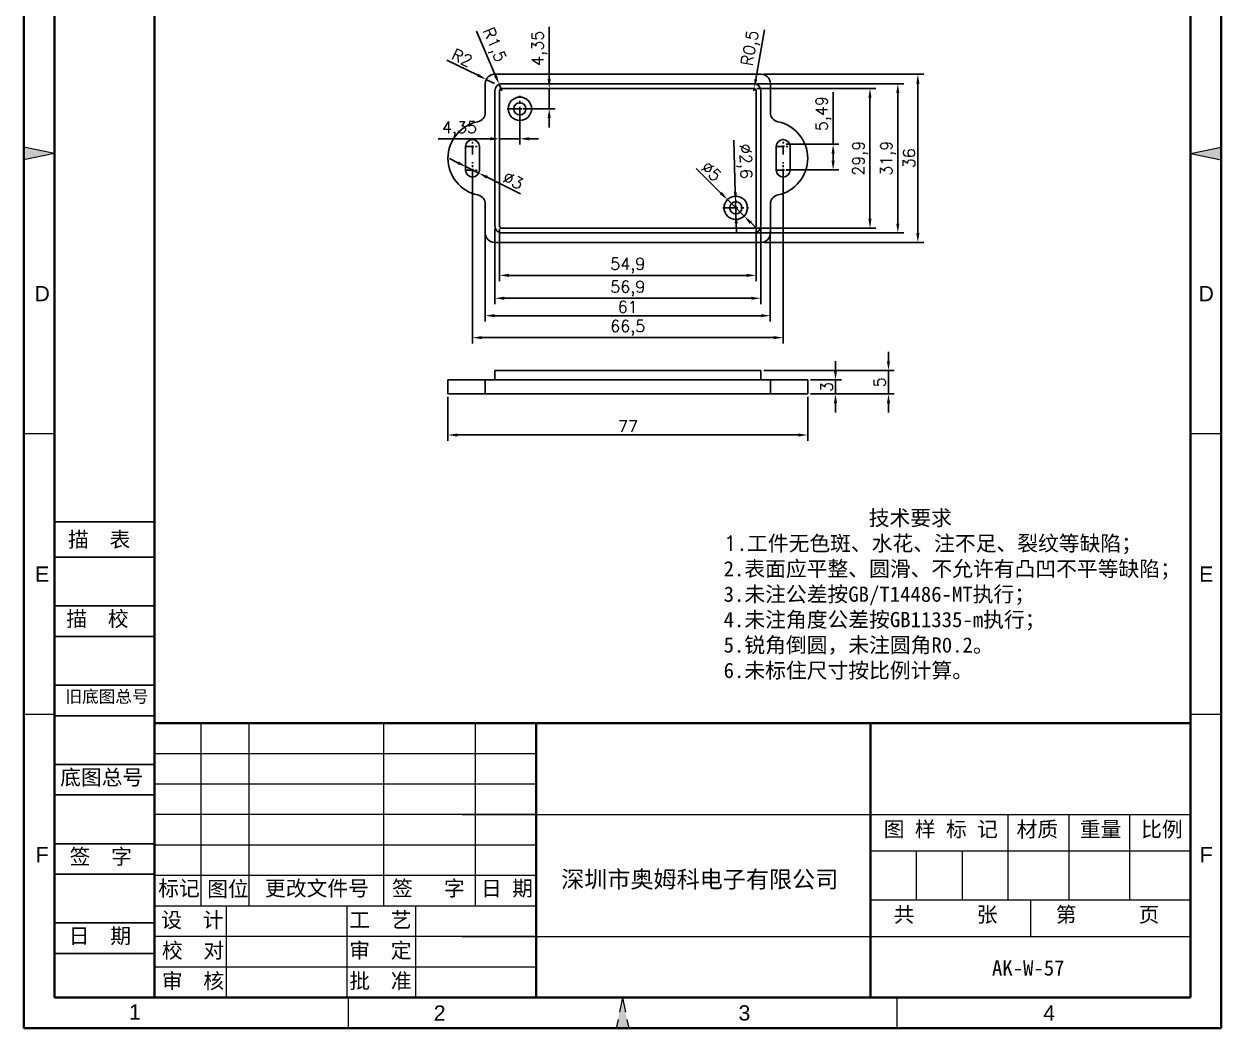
# Model space of a CAD drawing. Header units: millimetres. Extents: x 16928 to 17184, y 609 to 983.
# Drawn here: x 16928 to 17184.2, y 608.5 to 823.3 of the extents above; entities that cross this region are included whole.
import ezdxf
from ezdxf.enums import TextEntityAlignment as Align

# ---------------------------------------------------------------- set-up
doc = ezdxf.new("R2010")
doc.units = ezdxf.units.MM
for name, pattern in [('ACAD_ISO10W100', [18, 12, -3, 0, -3]), ('CENTER', [50.8, 31.75, -6.35, 6.35, -6.35]), ('HIDDEN2', [4.7625, 3.175, -1.5875])]:
    doc.linetypes.add(name, pattern=pattern)
for name, color, linetype, lineweight in [('dim', 82, 'Continuous', 9), ('图层1', 7, 'ACAD_ISO10W100', 15), ('图层2', 7, 'Continuous', 30), ('图层3', 7, 'Continuous', 15), ('图层4', 7, 'Continuous', 40), ('图层5', 7, 'HIDDEN2', 15)]:
    doc.layers.add(name, color=color, linetype=linetype, lineweight=lineweight)
doc.layers.add('尺寸线', color=7, linetype='Continuous')
doc.styles.get("Standard").update_dxf_attribs({"font": 'txt', "bigfont": 'gbcbig.shx'})
doc.styles.add('样式 3', font='arial.ttf', dxfattribs={"height": 3.8})
doc.dimstyles.new('ISO-25', dxfattribs={"dimtxt": 2.5, "dimasz": 2.5, "dimexe": 1.25, "dimexo": 0.625, "dimtad": 1, "dimtxsty": 'Standard', "dimcen": 2.5, "dimadec": 0, "dimazin": 0, "dimtfac": 1, "dimtmove": 0, "dimatfit": 3, "dimfxl": 0, "dimarcsym": 0})

# ---------------------------------------------------------------- blocks, each defined once
blk = doc.blocks.new('*D436')
at = {"layer": 'Defpoints', "color": 0}
for p in [(17095.72, 747.19), (17101.67, 747.19), (17095.72, 744.19)]:
    blk.add_point(p, dxfattribs=at)
at = {"layer": 'dim', "color": 0, "lineweight": -2}
for p, q in [((17101.67, 749.19), (17101.67, 751.19)), ((17096.35, 747.19), (17102.92, 747.19)), ((17101.67, 744.19), (17101.67, 747.19)), ((17096.35, 744.19), (17102.92, 744.19)), ((17101.67, 742.19), (17101.67, 740.19))]:
    blk.add_line(p, q, dxfattribs=at)
at = {"layer": 'dim', "color": 0}
for points in [[(17101.33, 749.19), (17102, 749.19), (17101.67, 747.19)], [(17101.33, 742.19), (17102, 742.19), (17101.67, 744.19)]]:
    blk.add_solid(points, dxfattribs=at)
at = {"layer": 'dim', "color": 0, "insert": (17099.79, 745.69), "char_height": 2.5, "attachment_point": 5, "rotation": 90}
blk.add_mtext('3', dxfattribs=at)
blk = doc.blocks.new('*D437')
at = {"layer": 'Defpoints', "color": 0}
for p in [(17085.67, 749.19), (17113.01, 749.19), (17095.72, 744.19)]:
    blk.add_point(p, dxfattribs=at)
at = {"layer": 'dim', "color": 0, "lineweight": -2}
for p, q in [((17113.01, 751.19), (17113.01, 753.19)), ((17086.3, 749.19), (17114.26, 749.19)), ((17113.01, 744.19), (17113.01, 749.19)), ((17096.35, 744.19), (17114.26, 744.19)), ((17113.01, 742.19), (17113.01, 740.19))]:
    blk.add_line(p, q, dxfattribs=at)
at = {"layer": 'dim', "color": 0}
for points in [[(17112.68, 751.19), (17113.34, 751.19), (17113.01, 749.19)], [(17112.68, 742.19), (17113.34, 742.19), (17113.01, 744.19)]]:
    blk.add_solid(points, dxfattribs=at)
at = {"layer": 'dim', "color": 0, "insert": (17111.13, 746.69), "char_height": 2.5, "attachment_point": 5, "rotation": 90}
blk.add_mtext('5', dxfattribs=at)
blk = doc.blocks.new('*D438')
at = {"layer": 'Defpoints', "color": 0}
for p in [(17085.72, 812.6), (17119.3, 812.6), (17085.72, 776.6)]:
    blk.add_point(p, dxfattribs=at)
at = {"layer": 'dim', "color": 0, "lineweight": -2}
for p, q in [((17086.35, 812.6), (17120.55, 812.6)), ((17119.3, 778.6), (17119.3, 810.6)), ((17086.35, 776.6), (17120.55, 776.6))]:
    blk.add_line(p, q, dxfattribs=at)
at = {"layer": 'dim', "color": 0}
for points in [[(17118.96, 810.6), (17119.63, 810.6), (17119.3, 812.6)], [(17118.96, 778.6), (17119.63, 778.6), (17119.3, 776.6)]]:
    blk.add_solid(points, dxfattribs=at)
at = {"layer": 'dim', "color": 0, "insert": (17117.42, 794.6), "char_height": 2.5, "attachment_point": 5, "rotation": 90}
blk.add_mtext('36', dxfattribs=at)
blk = doc.blocks.new('*D439')
at = {"layer": 'Defpoints', "color": 0}
for p in [(17084.17, 810.55), (17115.01, 810.55), (17084.17, 778.65)]:
    blk.add_point(p, dxfattribs=at)
at = {"layer": 'dim', "color": 0, "lineweight": -2}
for p, q in [((17084.8, 810.55), (17116.26, 810.55)), ((17115.01, 780.65), (17115.01, 808.55)), ((17084.8, 778.65), (17116.26, 778.65))]:
    blk.add_line(p, q, dxfattribs=at)
at = {"layer": 'dim', "color": 0}
for points in [[(17114.67, 808.55), (17115.34, 808.55), (17115.01, 810.55)], [(17114.67, 780.65), (17115.34, 780.65), (17115.01, 778.65)]]:
    blk.add_solid(points, dxfattribs=at)
at = {"layer": 'dim', "color": 0, "insert": (17112.92, 794.6), "char_height": 2.5, "attachment_point": 5, "rotation": 90}
blk.add_mtext('31,9', dxfattribs=at)
blk = doc.blocks.new('*D440')
at = {"layer": 'Defpoints', "color": 0}
for p in [(17084.17, 809.55), (17084.17, 779.65), (17109.05, 779.65)]:
    blk.add_point(p, dxfattribs=at)
at = {"layer": 'dim', "color": 0, "lineweight": -2}
for p, q in [((17084.8, 809.55), (17110.3, 809.55)), ((17109.05, 807.55), (17109.05, 781.65)), ((17084.8, 779.65), (17110.3, 779.65))]:
    blk.add_line(p, q, dxfattribs=at)
at = {"layer": 'dim', "color": 0}
for points in [[(17108.71, 807.55), (17109.38, 807.55), (17109.05, 809.55)], [(17108.71, 781.65), (17109.38, 781.65), (17109.05, 779.65)]]:
    blk.add_solid(points, dxfattribs=at)
at = {"layer": 'dim', "color": 0, "insert": (17106.96, 794.6), "char_height": 2.5, "attachment_point": 5, "rotation": 90}
blk.add_mtext('29,9', dxfattribs=at)
blk = doc.blocks.new('*D441')
at = {"layer": 'Defpoints', "color": 0}
for p in [(17090.47, 797.59), (17101.16, 797.59), (17090.47, 792.1)]:
    blk.add_point(p, dxfattribs=at)
at = {"layer": 'dim', "color": 0, "lineweight": -2}
for p, q in [((17101.16, 797.59), (17101.16, 808.76)), ((17091.1, 797.59), (17102.41, 797.59)), ((17101.16, 794.1), (17101.16, 795.59)), ((17091.1, 792.1), (17102.41, 792.1))]:
    blk.add_line(p, q, dxfattribs=at)
at = {"layer": 'dim', "color": 0}
for points in [[(17100.83, 795.59), (17101.5, 795.59), (17101.16, 797.59)], [(17100.83, 794.1), (17101.5, 794.1), (17101.16, 792.1)]]:
    blk.add_solid(points, dxfattribs=at)
at = {"layer": 'dim', "color": 0, "insert": (17099.08, 804.17), "char_height": 2.5, "attachment_point": 5, "rotation": 90}
blk.add_mtext('5,49', dxfattribs=at)
blk = doc.blocks.new('*D442')
at = {"layer": 'Defpoints', "color": 0}
for p in [(17018.73, 744.19), (17095.72, 744.19), (17095.72, 735.4)]:
    blk.add_point(p, dxfattribs=at)
at = {"layer": 'dim', "color": 0, "lineweight": -2}
for p, q in [((17018.73, 743.57), (17018.73, 734.15)), ((17095.72, 743.57), (17095.72, 734.15)), ((17020.73, 735.4), (17093.72, 735.4))]:
    blk.add_line(p, q, dxfattribs=at)
at = {"layer": 'dim', "color": 0}
for points in [[(17020.73, 735.73), (17020.73, 735.06), (17018.73, 735.4)], [(17093.72, 735.73), (17093.72, 735.06), (17095.72, 735.4)]]:
    blk.add_solid(points, dxfattribs=at)
at = {"layer": 'dim', "color": 0, "insert": (17057.23, 737.27), "char_height": 2.5, "attachment_point": 5}
blk.add_mtext('77', dxfattribs=at)
blk = doc.blocks.new('*D443')
at = {"layer": 'Defpoints', "color": 0}
for p in [(17026.72, 779.65), (17087.72, 779.65), (17026.72, 760.93)]:
    blk.add_point(p, dxfattribs=at)
at = {"layer": 'dim', "color": 0, "lineweight": -2}
for p, q in [((17026.72, 779.02), (17026.72, 759.68)), ((17087.72, 779.02), (17087.72, 759.68)), ((17085.72, 760.93), (17028.72, 760.93))]:
    blk.add_line(p, q, dxfattribs=at)
at = {"layer": 'dim', "color": 0}
for points in [[(17028.72, 761.27), (17028.72, 760.6), (17026.72, 760.93)], [(17085.72, 761.27), (17085.72, 760.6), (17087.72, 760.93)]]:
    blk.add_solid(points, dxfattribs=at)
at = {"layer": 'dim', "color": 0, "insert": (17057.22, 762.81), "char_height": 2.5, "attachment_point": 5}
blk.add_mtext('61', dxfattribs=at)
blk = doc.blocks.new('*D444')
at = {"layer": 'Defpoints', "color": 0}
for p in [(17028.77, 780.15), (17085.67, 780.15), (17085.67, 764.65)]:
    blk.add_point(p, dxfattribs=at)
at = {"layer": 'dim', "color": 0, "lineweight": -2}
for p, q in [((17028.77, 779.52), (17028.77, 763.4)), ((17085.67, 779.52), (17085.67, 763.4)), ((17030.77, 764.65), (17083.67, 764.65))]:
    blk.add_line(p, q, dxfattribs=at)
at = {"layer": 'dim', "color": 0}
for points in [[(17030.77, 764.99), (17030.77, 764.32), (17028.77, 764.65)], [(17083.67, 764.99), (17083.67, 764.32), (17085.67, 764.65)]]:
    blk.add_solid(points, dxfattribs=at)
at = {"layer": 'dim', "color": 0, "insert": (17057.22, 766.74), "char_height": 2.5, "attachment_point": 5}
blk.add_mtext('56,9', dxfattribs=at)
blk = doc.blocks.new('*D445')
at = {"layer": 'Defpoints', "color": 0}
for p in [(17029.77, 780.15), (17084.67, 780.15), (17084.67, 769.55)]:
    blk.add_point(p, dxfattribs=at)
at = {"layer": 'dim', "color": 0, "lineweight": -2}
for p, q in [((17029.77, 779.52), (17029.77, 768.3)), ((17084.67, 779.52), (17084.67, 768.3)), ((17031.77, 769.55), (17082.67, 769.55))]:
    blk.add_line(p, q, dxfattribs=at)
at = {"layer": 'dim', "color": 0}
for points in [[(17031.77, 769.89), (17031.77, 769.22), (17029.77, 769.55)], [(17082.67, 769.89), (17082.67, 769.22), (17084.67, 769.55)]]:
    blk.add_solid(points, dxfattribs=at)
at = {"layer": 'dim', "color": 0, "insert": (17057.22, 771.64), "char_height": 2.5, "attachment_point": 5}
blk.add_mtext('54,9', dxfattribs=at)
blk = doc.blocks.new('*D446')
at = {"layer": 'Defpoints', "color": 0}
for p in [(17023.97, 792.1), (17090.47, 792.1), (17090.47, 756.23)]:
    blk.add_point(p, dxfattribs=at)
at = {"layer": 'dim', "color": 0, "lineweight": -2}
for p, q in [((17023.97, 791.47), (17023.97, 754.98)), ((17090.47, 791.47), (17090.47, 754.98)), ((17025.97, 756.23), (17088.47, 756.23))]:
    blk.add_line(p, q, dxfattribs=at)
at = {"layer": 'dim', "color": 0}
for points in [[(17025.97, 756.56), (17025.97, 755.9), (17023.97, 756.23)], [(17088.47, 756.56), (17088.47, 755.9), (17090.47, 756.23)]]:
    blk.add_solid(points, dxfattribs=at)
at = {"layer": 'dim', "color": 0, "insert": (17057.22, 758.31), "char_height": 2.5, "attachment_point": 5}
blk.add_mtext('66,5', dxfattribs=at)
blk = doc.blocks.new('*D447')
at = {"layer": 'Defpoints', "color": 0}
for p in [(17034.12, 809.55), (17040.4, 809.55), (17034.12, 805.2)]:
    blk.add_point(p, dxfattribs=at)
at = {"layer": 'dim', "color": 0, "lineweight": -2}
for p, q in [((17040.4, 811.55), (17040.4, 822.71)), ((17034.75, 809.55), (17041.65, 809.55)), ((17040.4, 805.2), (17040.4, 809.55)), ((17034.75, 805.2), (17041.65, 805.2)), ((17040.4, 803.2), (17040.4, 801.2))]:
    blk.add_line(p, q, dxfattribs=at)
at = {"layer": 'dim', "color": 0}
for points in [[(17040.06, 811.55), (17040.73, 811.55), (17040.4, 809.55)], [(17040.06, 803.2), (17040.73, 803.2), (17040.4, 805.2)]]:
    blk.add_solid(points, dxfattribs=at)
at = {"layer": 'dim', "color": 0, "insert": (17038.31, 818.13), "char_height": 2.5, "attachment_point": 5, "rotation": 90}
blk.add_mtext('4,35', dxfattribs=at)
blk = doc.blocks.new('*D448')
at = {"layer": 'Defpoints', "color": 0}
for p in [(17029.77, 805.2), (17034.12, 805.2), (17029.77, 798.77)]:
    blk.add_point(p, dxfattribs=at)
at = {"layer": 'dim', "color": 0, "lineweight": -2}
for p, q in [((17029.77, 804.57), (17029.77, 797.52)), ((17034.12, 804.57), (17034.12, 797.52)), ((17027.77, 798.77), (17016.61, 798.77)), ((17034.12, 798.77), (17029.77, 798.77)), ((17036.12, 798.77), (17038.12, 798.77))]:
    blk.add_line(p, q, dxfattribs=at)
at = {"layer": 'dim', "color": 0}
for points in [[(17027.77, 799.11), (17027.77, 798.44), (17029.77, 798.77)], [(17036.12, 799.11), (17036.12, 798.44), (17034.12, 798.77)]]:
    blk.add_solid(points, dxfattribs=at)
at = {"layer": 'dim', "color": 0, "insert": (17021.19, 800.86), "char_height": 2.5, "attachment_point": 5}
blk.add_mtext('4,35', dxfattribs=at)
blk = doc.blocks.new('*D449')
at = {"layer": 'Defpoints', "color": 0}
for p in [(17078.55, 785.76), (17082.1, 782.24)]:
    blk.add_point(p, dxfattribs=at)
at = {"layer": 'dim', "color": 0, "lineweight": -2}
for p, q in [((17071.87, 792.39), (17077.13, 787.17)), ((17082.1, 782.24), (17078.55, 785.76)), ((17083.52, 780.83), (17084.94, 779.42))]:
    blk.add_line(p, q, dxfattribs=at)
at = {"layer": 'dim', "color": 0}
for points in [[(17077.37, 787.4), (17076.9, 786.93), (17078.55, 785.76)], [(17083.75, 781.06), (17083.28, 780.59), (17082.1, 782.24)]]:
    blk.add_solid(points, dxfattribs=at)
at = {"layer": 'dim', "color": 0, "insert": (17075.11, 791.81), "char_height": 2.5, "attachment_point": 5, "rotation": 315.2265}
blk.add_mtext('∅5', dxfattribs=at)
blk = doc.blocks.new('*D450')
at = {"layer": 'Defpoints', "color": 0}
for p in [(17080.29, 785.3), (17080.36, 782.7)]:
    blk.add_point(p, dxfattribs=at)
at = {"layer": 'dim', "color": 0, "lineweight": -2}
for p, q in [((17079.89, 798.46), (17080.23, 787.3)), ((17080.36, 782.7), (17080.29, 785.3)), ((17080.42, 780.7), (17080.48, 778.7))]:
    blk.add_line(p, q, dxfattribs=at)
at = {"layer": 'dim', "color": 0}
for points in [[(17080.56, 787.31), (17079.89, 787.29), (17080.29, 785.3)], [(17080.76, 780.71), (17080.09, 780.69), (17080.36, 782.7)]]:
    blk.add_solid(points, dxfattribs=at)
at = {"layer": 'dim', "color": 0, "insert": (17082.11, 793.94), "char_height": 2.5, "attachment_point": 5, "rotation": 271.7258}
blk.add_mtext('∅2,6', dxfattribs=at)
blk = doc.blocks.new('*D451')
at = {"layer": 'Defpoints', "color": 0}
for p in [(17022.63, 792.76), (17025.32, 791.43)]:
    blk.add_point(p, dxfattribs=at)
at = {"layer": 'dim', "color": 0, "lineweight": -2}
for p, q in [((17020.84, 793.65), (17019.05, 794.54)), ((17022.63, 792.76), (17025.32, 791.43)), ((17034.26, 786.99), (17027.11, 790.54))]:
    blk.add_line(p, q, dxfattribs=at)
at = {"layer": 'dim', "color": 0}
for points in [[(17020.99, 793.95), (17020.69, 793.36), (17022.63, 792.76)], [(17027.26, 790.84), (17026.96, 790.24), (17025.32, 791.43)]]:
    blk.add_solid(points, dxfattribs=at)
at = {"layer": 'dim', "color": 0, "insert": (17032.67, 789.87), "char_height": 2.5, "attachment_point": 5, "rotation": 333.5917}
blk.add_mtext('∅3', dxfattribs=at)
blk = doc.blocks.new('*D452')
at = {"layer": 'Defpoints', "color": 0}
for p in [(17026.93, 811.48), (17028.72, 810.6)]:
    blk.add_point(p, dxfattribs=at)
at = {"layer": 'dim', "color": 0, "lineweight": -2}
for p, q in [((17018.47, 815.62), (17025.13, 812.36)), ((17028.72, 810.6), (17026.93, 811.48))]:
    blk.add_line(p, q, dxfattribs=at)
at = {"layer": 'dim', "color": 0}
blk.add_solid([(17025.28, 812.66), (17024.99, 812.06), (17026.93, 811.48)], dxfattribs=at)
at = {"layer": 'dim', "color": 0, "insert": (17021.73, 816.11), "char_height": 2.5, "attachment_point": 5, "rotation": 333.8895}
blk.add_mtext('R2', dxfattribs=at)
blk = doc.blocks.new('*D453')
at = {"layer": 'Defpoints', "color": 0}
for p in [(17029.69, 810.43), (17030.27, 809.05)]:
    blk.add_point(p, dxfattribs=at)
at = {"layer": 'dim', "color": 0, "lineweight": -2}
for p, q in [((17024.86, 821.78), (17028.91, 812.27)), ((17030.27, 809.05), (17029.69, 810.43))]:
    blk.add_line(p, q, dxfattribs=at)
at = {"layer": 'dim', "color": 0}
blk.add_solid([(17029.21, 812.4), (17028.6, 812.14), (17029.69, 810.43)], dxfattribs=at)
at = {"layer": 'dim', "color": 0, "insert": (17028.41, 818.76), "char_height": 2.5, "attachment_point": 5, "rotation": 293.0386}
blk.add_mtext('R1,5', dxfattribs=at)
blk = doc.blocks.new('*D454')
at = {"layer": 'Defpoints', "color": 0}
for p in [(17084.17, 809.05), (17084.26, 809.54)]:
    blk.add_point(p, dxfattribs=at)
at = {"layer": 'dim', "color": 0, "lineweight": -2}
for p, q in [((17086.5, 822.09), (17084.61, 811.51)), ((17084.17, 809.05), (17084.26, 809.54))]:
    blk.add_line(p, q, dxfattribs=at)
at = {"layer": 'dim', "color": 0}
blk.add_solid([(17084.28, 811.57), (17084.94, 811.45), (17084.26, 809.54)], dxfattribs=at)
at = {"layer": 'dim', "color": 0, "insert": (17083.68, 818.15), "char_height": 2.5, "attachment_point": 5, "rotation": 79.91}
blk.add_mtext('R0,5', dxfattribs=at)

msp = doc.modelspace()

# ---------------------------------------------------------------- hatches: boundary and pattern name
at = {"layer": '图层1'}
for points in [[(16934.501, 795.65), (16927.978, 796.993), (16927.978, 794.308)], [(17177.665, 795.65), (17184.188, 796.993), (17184.188, 794.308)]]:
    msp.add_hatch(color=0, dxfattribs=at).paths.add_polyline_path(points)
at = {"layer": '图层5'}
msp.add_hatch(color=0, dxfattribs=at).paths.add_polyline_path([(17056.083, 615.038), (17054.741, 608.515), (17057.425, 608.515)])

# ---------------------------------------------------------------- linework, layer by layer
for p, q in [((17085.725, 812.597), (17028.725, 812.597)), ((17026.725, 810.597), (17026.725, 804.395)), ((17087.725, 804.395), (17087.725, 810.597)), ((17022.475, 797.097), (17022.475, 792.097)), ((17025.475, 792.097), (17025.475, 797.097)), ((17088.975, 792.097), (17088.975, 797.097)), ((17091.975, 797.097), (17091.975, 792.097)), ((17026.725, 784.799), (17026.725, 778.597)), ((17087.725, 778.597), (17087.725, 784.799)), ((17028.725, 776.597), (17085.725, 776.597)), ((17028.775, 747.191), (17028.775, 749.191)), ((17028.775, 749.191), (17085.675, 749.191)), ((17085.675, 749.191), (17085.675, 747.191)), ((17018.725, 744.191), (17018.725, 747.191)), ((17018.725, 747.191), (17028.775, 747.191)), ((17026.725, 747.191), (17026.725, 744.191)), ((17028.775, 747.191), (17085.675, 747.191)), ((17095.725, 747.191), (17085.675, 747.191)), ((17087.725, 747.191), (17087.725, 744.191)), ((17095.725, 744.191), (17095.725, 747.191)), ((17028.775, 744.191), (17018.725, 744.191)), ((17085.675, 744.191), (17028.775, 744.191)), ((17085.675, 744.191), (17095.725, 744.191))]:
    msp.add_line(p, q)
at = {"color": 1, "linetype": 'CENTER', "ltscale": 0.1}
for p, q in [((17034.125, 802.447), (17034.125, 807.947)), ((17031.375, 805.197), (17036.875, 805.197)), ((17080.325, 781.247), (17080.325, 786.747)), ((17077.575, 783.997), (17083.075, 783.997))]:
    msp.add_line(p, q, dxfattribs=at)
at = {"color": 1, "linetype": 'CENTER', "ltscale": 0.06}
for p, q in [((17022.325, 797.097), (17025.625, 797.097)), ((17023.975, 795.447), (17023.975, 798.747)), ((17088.825, 797.097), (17092.125, 797.097)), ((17090.475, 795.447), (17090.475, 798.747)), ((17022.325, 792.097), (17025.625, 792.097)), ((17023.975, 790.447), (17023.975, 793.747)), ((17088.825, 792.097), (17092.125, 792.097)), ((17090.475, 790.447), (17090.475, 793.747))]:
    msp.add_line(p, q, dxfattribs=at)
for points in [[(17030.275, 778.647), (17084.175, 778.647, 0.4142136), (17085.675, 780.147), (17085.675, 809.047, 0.4142136), (17084.175, 810.547), (17030.275, 810.547, 0.4142136), (17028.775, 809.047), (17028.775, 780.147, 0.4142136)], [(17030.275, 779.647), (17084.175, 779.647, 0.4142136), (17084.675, 780.147), (17084.675, 809.047, 0.4142136), (17084.175, 809.547), (17030.275, 809.547, 0.4142136), (17029.775, 809.047), (17029.775, 780.147, 0.4142136)]]:
    msp.add_lwpolyline(points, format="xyb", close=True)
for centre, radius in [((17034.125, 805.197), 2.5), ((17034.125, 805.197), 1.3), ((17080.325, 783.997), 2.5), ((17080.325, 783.997), 1.3)]:
    msp.add_circle(centre, radius)
for centre, radius, start, end in [((17028.725, 810.597), 2, 90, 180), ((17085.725, 810.597), 2, 0, 90), ((17026.725, 794.597), 8, 101.53696, 258.46304), ((17024.725, 804.395), 2, 281.53696, 0), ((17089.725, 804.395), 2, 180, 258.46304), ((17087.725, 794.597), 8, 281.53696, 78.46304), ((17023.975, 797.097), 1.5, 0, 180), ((17090.475, 797.097), 1.5, 0, 180), ((17023.975, 792.097), 1.5, 180, 0), ((17090.475, 792.097), 1.5, 180, 0), ((17024.725, 784.799), 2, 0, 78.46304), ((17089.725, 784.799), 2, 101.53696, 180), ((17028.725, 778.597), 2, 180, 270), ((17085.725, 778.597), 2, 270, 0)]:
    msp.add_arc(centre, radius, start, end)
at = {"layer": '图层1', "color": 0}
for p, q in [((16934.501, 795.65), (16927.978, 796.993)), ((17177.665, 795.65), (17184.188, 796.993)), ((16934.501, 795.65), (16927.978, 794.308)), ((17177.665, 795.65), (17184.188, 794.308)), ((16934.501, 735.642), (16927.978, 735.642)), ((17184.188, 735.642), (17177.665, 735.642)), ((16934.501, 675.633), (16927.978, 675.633)), ((17184.188, 675.633), (17177.665, 675.633)), ((17118.961, 646.346), (17118.961, 635.91)), ((17128.745, 646.346), (17128.745, 635.91)), ((16976.174, 634.606), (16976.174, 641.128)), ((16976.174, 634.606), (16976.174, 641.128))]:
    msp.add_line(p, q, dxfattribs=at)
at = {"layer": '图层2', "color": 0}
for p, q in [((16955.91, 716.791), (16934.501, 716.791)), ((16955.91, 709.263), (16934.501, 709.263)), ((16955.91, 709.263), (16944.537, 709.263)), ((16955.91, 698.827), (16934.501, 698.827)), ((16955.91, 692.304), (16934.501, 692.304)), ((16955.91, 692.304), (16944.537, 692.304)), ((16955.91, 692.304), (16944.537, 692.304)), ((16955.91, 681.868), (16934.501, 681.868)), ((16955.91, 675.345), (16934.501, 675.345)), ((16955.91, 675.345), (16944.537, 675.345)), ((16955.91, 664.909), (16934.501, 664.909)), ((16955.91, 658.386), (16934.501, 658.386)), ((16955.91, 658.386), (16944.537, 658.386)), ((16955.91, 647.95), (16934.501, 647.95)), ((16955.91, 641.427), (16934.501, 641.427)), ((16955.91, 641.427), (16944.537, 641.427)), ((16955.91, 630.991), (16934.501, 630.991)), ((16955.91, 624.469), (16934.501, 624.469))]:
    msp.add_line(p, q, dxfattribs=at)
at = {"layer": '图层3', "color": 0}
for p, q in [((16965.942, 634.606), (16965.942, 673.742)), ((16976.174, 641.128), (16976.174, 673.742)), ((17005.02, 634.683), (17005.02, 673.742)), ((17024.588, 634.701), (17024.588, 673.742)), ((17037.634, 667.219), (16955.91, 667.219)), ((17037.634, 660.696), (16955.91, 660.696)), ((17037.634, 660.696), (16955.91, 660.696)), ((17037.634, 654.174), (16955.91, 654.174)), ((17021.792, 654.174), (17177.665, 654.174)), ((17138.529, 654.174), (17138.529, 635.91)), ((17151.575, 654.174), (17151.575, 635.91)), ((17164.62, 654.174), (17164.62, 635.91)), ((17037.634, 647.651), (16955.91, 647.651)), ((17177.665, 646.346), (17109.177, 646.346)), ((17138.529, 646.346), (17138.529, 635.91)), ((17037.634, 641.128), (16955.91, 641.128)), ((17177.665, 635.91), (17109.177, 635.91)), ((17143.421, 635.91), (17143.421, 628.083)), ((17037.634, 634.606), (16955.91, 634.606)), ((16971.317, 615.038), (16971.317, 634.606)), ((16997.164, 615.038), (16997.164, 634.683)), ((17011.875, 615.115), (17011.875, 634.683)), ((17037.634, 628.083), (16955.91, 628.083)), ((17037.634, 628.083), (16956.264, 628.083)), ((17021.792, 628.083), (17177.665, 628.083)), ((16955.91, 624.469), (16955.725, 624.469)), ((17037.634, 621.56), (16955.91, 621.56)), ((16997.379, 615.038), (16997.379, 608.515)), ((17114.787, 615.038), (17114.787, 608.515)), ((17114.787, 615.038), (17114.787, 608.515))]:
    msp.add_line(p, q, dxfattribs=at)
at = {"layer": '图层4', "color": 0}
for p, q in [((16955.91, 615.038), (16955.91, 976.263)), ((16955.91, 673.742), (16955.91, 615.038)), ((17177.665, 673.742), (16955.91, 673.742)), ((17079.522, 673.742), (16962.114, 673.742)), ((17037.634, 615.038), (17037.634, 673.742)), ((17109.177, 615.038), (17109.177, 673.742)), ((16955.91, 646.346), (16955.91, 615.038))]:
    msp.add_line(p, q, dxfattribs=at)
at = {"layer": '图层5', "color": 0}
for p, q in [((17037.634, 634.606), (16955.91, 634.606)), ((17056.083, 615.038), (17054.741, 608.515)), ((17056.083, 615.038), (17057.425, 608.515))]:
    msp.add_line(p, q, dxfattribs=at)
at = {"layer": '尺寸线', "color": 0, "lineweight": 40}
for p, q in [((16927.978, 982.785), (16927.978, 608.515)), ((17184.188, 982.785), (17184.188, 608.515)), ((16934.501, 976.263), (16934.501, 615.038)), ((17177.665, 976.263), (17177.665, 615.038)), ((16934.501, 615.038), (17177.665, 615.038)), ((16927.978, 608.515), (17184.188, 608.515))]:
    msp.add_line(p, q, dxfattribs=at)

# ---------------------------------------------------------------- texts
at = {"layer": '图层1', "color": 0, "style": '样式 3'}
for s, p in [('D', (16931.881, 765.646)), ('D', (17181.008, 765.646)), ('E', (16931.881, 705.637)), ('E', (17181.008, 705.637)), ('F', (16931.881, 645.629)), ('F', (17181.008, 645.629))]:
    msp.add_text(s, height=3.261, dxfattribs=at).set_placement(p, align=Align.MIDDLE)
at = {"layer": '图层1', "color": 0, "attachment_point": 1}
for s, insert, char_height, width in [('{\\fSimSun|b0|i0|c134|p2;图 样 标 记}', (17111.979, 652.693), 3.26133, 40.46174), ('{\\fSimSun|b0|i0|c134|p2;材质 }', (17140.423, 652.68), 3.26133, 27.19987), ('{\\fSimSun|b0|i0|c134|p2;更改文件号}', (16979.566, 640.046), 3.26133, 27.19987), ('{\\fSimSun|b0|i0|c134|p2;深圳市奥姆科电子有限公司}', (17042.955, 642.156), 3.6237, 68.47092), ('{\\fSimSun|b0|i0|c134|p2;标记}', (16956.711, 640.046), 3.26133, 9.13172), ('{\\fSimSun|b0|i0|c134|p2;图位}', (16967.184, 639.914), 3.26133, 9.13172), ('{\\fSimSun|b0|i0|c134|p2;审  核}', (16957.478, 620.232), 3.26133, 26.44716), ('{\\fSimSun|b0|i0|c134|p2;批  准}', (16997.601, 620.232), 3.26133, 27.19987)]:
    msp.add_mtext(s, dxfattribs=dict(at, insert=insert, char_height=char_height, width=width))
at = {"layer": '图层2', "color": 0, "attachment_point": 1}
for s, insert, char_height, width in [('{\\fSimSun|b0|i0|c134|p2;描\\fSimSun|b0|i0|c0|p2;  \\fSimSun|b0|i0|c134|p2;表}', (16937.416, 714.666), 3.26129, 36.54498), ('{\\fSimSun|b0|i0|c134|p2;描\\fSimSun|b0|i0|c0|p2;  \\fSimSun|b0|i0|c134|p2;校}', (16937.044, 697.707), 3.26129, 36.54498), ('{\\fSimSun|b0|i0|c134|p2;旧底图总号}', (16936.86, 680.749), 2.60906, 36.54498), ('{\\fSimSun|b0|i0|c134|p2;底图总号}', (16935.729, 663.79), 3.26129, 36.54498), ('{\\fSimSun|b0|i0|c134|p2;重量 }', (17153.965, 652.68), 3.26133, 27.19987), ('{\\fSimSun|b0|i0|c134|p2;比例 }', (17167.086, 652.68), 3.26133, 27.19987), ('{\\fSimSun|b0|i0|c134|p2;签\\fSimSun|b0|i0|c0|p2;  \\fSimSun|b0|i0|c134|p2;字}', (16937.75, 646.831), 3.26129, 36.54498), ('{\\fSimSun|b0|i0|c134|p2;签   字}', (17006.762, 640.046), 3.26133, 27.19987), ('{\\fSimSun|b0|i0|c134|p2;日 期}', (17025.813, 640.046), 3.26133, 27.19987), ('{\\fSimSun|b0|i0|c134|p2;设  计}', (16957.352, 633.277), 3.26133, 25.28052), ('{\\fSimSun|b0|i0|c134|p2;工  艺}', (16997.601, 633.277), 3.26133, 27.19987), ('{\\fSimSun|b0|i0|c134|p2;共      张}', (17114.128, 634.43), 3.26133, 36.08359), ('{\\fSimSun|b0|i0|c134|p2;第      页}', (17148.806, 634.43), 3.26133, 33.49267), ('{\\fSimSun|b0|i0|c134|p2;日\\fSimSun|b0|i0|c0|p2;  \\fSimSun|b0|i0|c134|p2;期}', (16937.564, 629.872), 3.26129, 36.54498), ('{\\fSimSun|b0|i0|c134|p2;校  对}', (16957.509, 626.755), 3.26133, 23.64698), ('{\\fSimSun|b0|i0|c134|p2;审  定}', (16997.601, 626.755), 3.26133, 27.19987), ('{\\fSimSun|b0|i0|c134|p2;AK-W-57}', (17135.156, 623.017), 3.26133, 33.49267)]:
    msp.add_mtext(s, dxfattribs=dict(at, insert=insert, char_height=char_height, width=width))
at = {"layer": '图层3', "color": 0, "insert": (17077.726, 719.289), "char_height": 3.26133, "width": 154.47069, "attachment_point": 1}
msp.add_mtext('{\\fSimSun|b0|i0|c134|p54;              技术要求\\P}1{\\fSimSun|b0|i0|c134|p54;.工件无色斑、水花、注不足、裂纹等缺陷；\\P2.表面应平整、圆滑、不允许有凸凹不平等缺陷；\\P3.未注公差按GB/T14486-MT执行；\\P4.未注角度公差按GB11335-m执行；\\P5.锐角倒圆，未注圆角R0.2。}\\P{\\fSimSun|b0|i0|c134|p2;6.未标住尺寸按比例计算。}', dxfattribs=at)
at = {"layer": '图层5', "color": 0, "style": '样式 3'}
for s, p in [('1', (16951.72, 611.947)), ('2', (17016.947, 611.752)), ('3', (17082.174, 611.752)), ('4', (17147.4, 611.752))]:
    msp.add_text(s, height=3.261, dxfattribs=at).set_placement(p, align=Align.MIDDLE)

# ---------------------------------------------------------------- dimensions: what is measured, and where the dimension line sits
at = {"layer": 'dim'}
for center, mpoint, picture, middle in [((17030.275, 809.047), (17029.688, 810.428), '*D453', (17028.409, 818.758)), ((17084.175, 809.047), (17084.262, 809.54), '*D454', (17083.679, 818.15)), ((17028.725, 810.597), (17026.929, 811.478), '*D452', (17021.73, 816.114))]:
    dim = msp.add_radius_dim(center=center, mpoint=mpoint, dimstyle='ISO-25', override={"dimasz": 2}, dxfattribs=at)
    dim.commit()
    dim.dimension.update_dxf_attribs({"geometry": picture, "text_midpoint": middle})
for base, p1, p2, picture, middle in [((17040.397, 809.547), (17034.125, 805.197), (17034.125, 809.547), '*D447', (17038.313, 818.131)), ((17119.295, 812.597), (17085.725, 776.597), (17085.725, 812.597), '*D438', (17117.42, 794.597)), ((17115.006, 810.547), (17084.175, 778.647), (17084.175, 810.547), '*D439', (17112.923, 794.597)), ((17109.047, 779.647), (17084.175, 809.547), (17084.175, 779.647), '*D440', (17106.964, 794.597)), ((17101.162, 797.591), (17090.475, 792.097), (17090.475, 797.591), '*D441', (17099.078, 804.174)), ((17113.008, 749.191), (17095.725, 744.191), (17085.675, 749.191), '*D437', (17111.133, 746.691)), ((17101.665, 747.191), (17095.725, 744.191), (17095.725, 747.191), '*D436', (17099.79, 745.691))]:
    dim = msp.add_linear_dim(base=base, p1=p1, p2=p2, angle=90, dimstyle='ISO-25', override={"dimasz": 2}, dxfattribs=at)
    dim.commit()
    dim.dimension.update_dxf_attribs({"geometry": picture, "text_midpoint": middle})
for base, p1, p2, picture, middle in [((17029.775, 798.772), (17034.125, 805.197), (17029.775, 805.197), '*D448', (17021.191, 800.855)), ((17090.475, 756.229), (17023.975, 792.097), (17090.475, 792.097), '*D446', (17057.225, 758.312)), ((17026.725, 760.934), (17087.725, 779.647), (17026.725, 779.647), '*D443', (17057.225, 762.809)), ((17085.675, 764.654), (17028.775, 780.147), (17085.675, 780.147), '*D444', (17057.225, 766.737)), ((17084.675, 769.554), (17029.775, 780.147), (17084.675, 780.147), '*D445', (17057.225, 771.638)), ((17095.725, 735.398), (17018.729, 744.191), (17095.725, 744.191), '*D442', (17057.227, 737.273))]:
    dim = msp.add_linear_dim(base=base, p1=p1, p2=p2, dimstyle='ISO-25', override={"dimasz": 2}, dxfattribs=at)
    dim.commit()
    dim.dimension.update_dxf_attribs({"geometry": picture, "text_midpoint": middle})
for p1, p2, picture, middle in [((17080.364, 782.698), (17080.286, 785.297), '*D450', (17082.11, 793.939)), ((17082.1, 782.237), (17078.55, 785.758), '*D449', (17075.108, 791.814))]:
    dim = msp.add_diameter_dim_2p(p1=p1, p2=p2, dimstyle='ISO-25', override={"dimasz": 2}, dxfattribs=at)
    dim.commit()
    dim.dimension.update_dxf_attribs({"geometry": picture, "text_midpoint": middle})
dim = msp.add_diameter_dim_2p(p1=(17022.631, 792.765), p2=(17025.318, 791.43), dimstyle='ISO-25', override={"dimasz": 2}, dxfattribs=at)
dim.commit()
dim.dimension.update_dxf_attribs({"geometry": '*D451', "text_midpoint": (17031.839, 788.192), "dimtype": 163})

doc.saveas('drawing.dxf')
